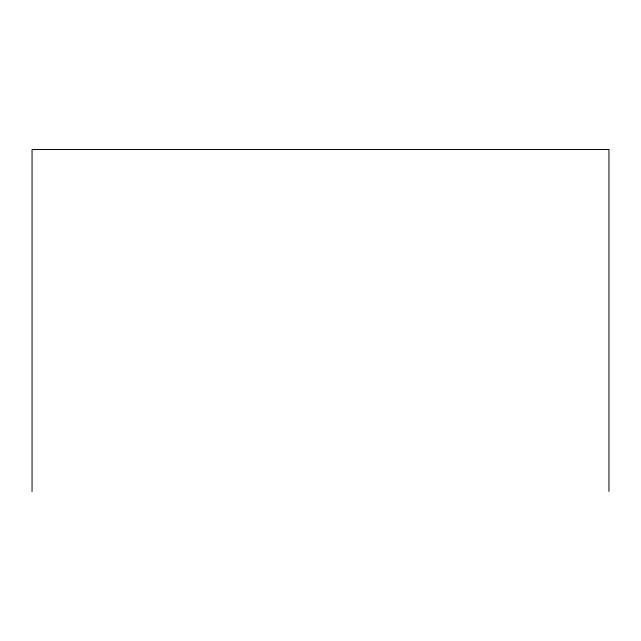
<?xml version="1.0" encoding="UTF-8"?>
<svg xmlns="http://www.w3.org/2000/svg" width="641" height="641" viewBox="0 0 641 641"><rect width="100%" height="100%" fill="white"/><g stroke="black" fill="none" stroke-linecap="round" stroke-linejoin="round"><path stroke-width="0.96" d="M608.95 491.479L608.95 149.521L32.05 149.521L32.05 491.479"/></g></svg>
